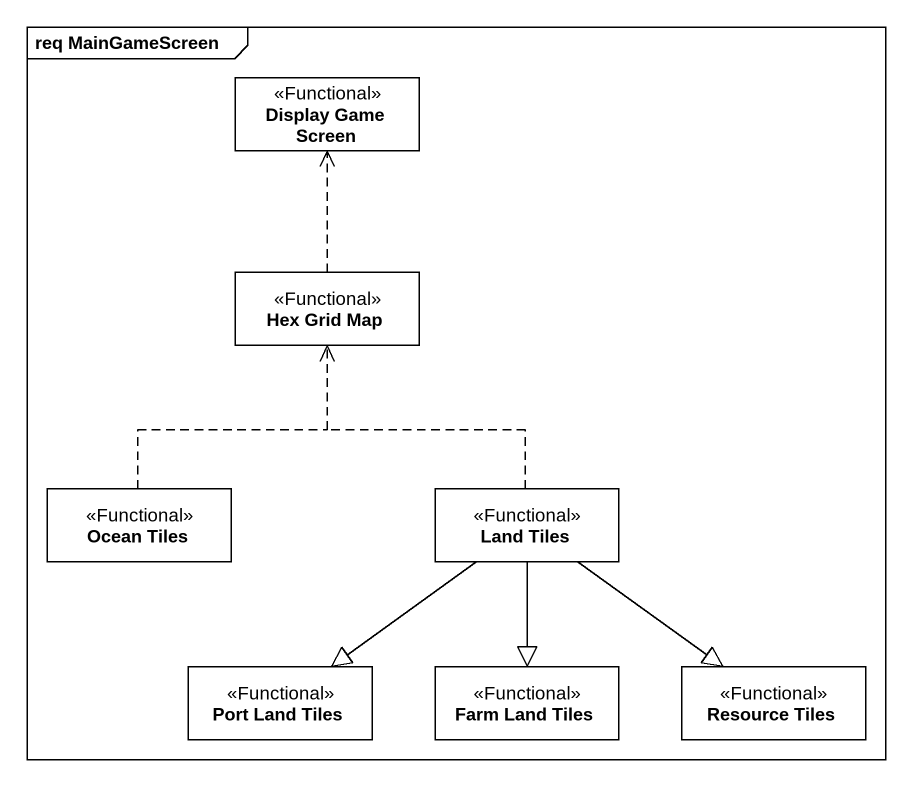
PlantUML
@startuml
mainframe req MainGameScreen
hide circle
hide empty members
class "Display Game Screen" as Display_Game_Screen <<Functional>>
class "Hex Grid Map" as Hex_Grid_Map <<Functional>>
class "Ocean Tiles" as Ocean_Tiles <<Functional>>
class "Land Tiles" as Land_Tiles <<Functional>>
class "Port Land Tiles" as Port_Land_Tiles <<Functional>>
class "Farm Land Tiles" as Farm_Land_Tiles <<Functional>>
class "Resource Tiles" as Resource_Tiles <<Functional>>
Hex_Grid_Map .up.> Display_Game_Screen
Ocean_Tiles .up.> Hex_Grid_Map
Land_Tiles .up.> Hex_Grid_Map
Land_Tiles --|> Port_Land_Tiles
Land_Tiles --|> Farm_Land_Tiles
Land_Tiles --|> Resource_Tiles
@enduml
